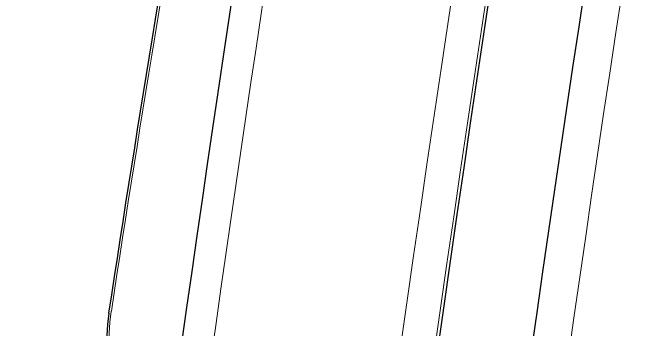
# Model space of a CAD drawing. Extents: x 2536801 to 2538856, y 7112140 to 7131569.
# Drawn here: x 2538191 to 2538397.8, y 7129355.2 to 7129457.2 of the extents above; entities that cross this region are included whole.
import ezdxf

# ---------------------------------------------------------------- set-up
doc = ezdxf.new("R2010")
doc.units = 0
doc.header["$LTSCALE"] = 100
doc.header["$MEASUREMENT"] = 0
for name, color, linetype, lineweight in [('D_BOC_FR', 3, 'Continuous', 13), ('D_BOC_XST', 4, 'Continuous', 13), ('D_CTB_1', 2, 'Continuous', 0), ('D_EOS_ML', 7, 'Continuous', 30), ('D_EOT_ML', 7, 'Continuous', 13), ('D_FOC_FR', 3, 'Continuous', 30), ('D_FOC_XST', 4, 'Continuous', 30)]:
    doc.layers.add(name, color=color, linetype=linetype, lineweight=lineweight)

msp = doc.modelspace()

# ---------------------------------------------------------------- linework, layer by layer
at = {"layer": 'D_BOC_FR', "lineweight": 0, "extrusion": (0, 0, -1)}
msp.add_arc((-2546081.33, 7128163.15), 7949.33, 8.666968, 10.044328, dxfattribs=at)
at = {"layer": 'D_BOC_XST', "lineweight": 0}
msp.add_arc((2538282.08, 7129352), 60, 171.333, 225.2924, dxfattribs=at)
at = {"layer": 'D_CTB_1', "linetype": 'Continuous', "lineweight": 0, "ltscale": 0.025, "extrusion": (0, 0, -1)}
msp.add_arc((-2549729.58, 7127736.07), 11516, 6.670132, 11.529987, dxfattribs=at)
at = {"layer": 'D_EOS_ML', "extrusion": (0, 0, -1)}
for radius, start, end in [(11515, 1.824925, 11.529987), (11485, 1.824925, 10.322938), (11597, 2.41046, 9.790869), (11403, 3.52727, 8.520802)]:
    msp.add_arc((-2549729.58, 7127736.07), radius, start, end, dxfattribs=at)
at = {"layer": 'D_EOT_ML', "extrusion": (0, 0, -1)}
for radius, start, end in [(11527, 1.824925, 11.529987), (11473, 1.824925, 10.322649), (11587, 2.561278, 9.648459), (11413, 3.65794, 8.372641)]:
    msp.add_arc((-2549729.58, 7127736.07), radius, start, end, dxfattribs=at)
at = {"layer": 'D_FOC_FR', "extrusion": (0, 0, -1)}
msp.add_arc((-2546081.33, 7128163.15), 7950, 8.661381, 10.044328, dxfattribs=at)
at = {"layer": 'D_FOC_XST'}
msp.add_arc((2538281.31, 7129351.34), 60, 171.3386, 226.0519, dxfattribs=at)

doc.saveas('drawing.dxf')
